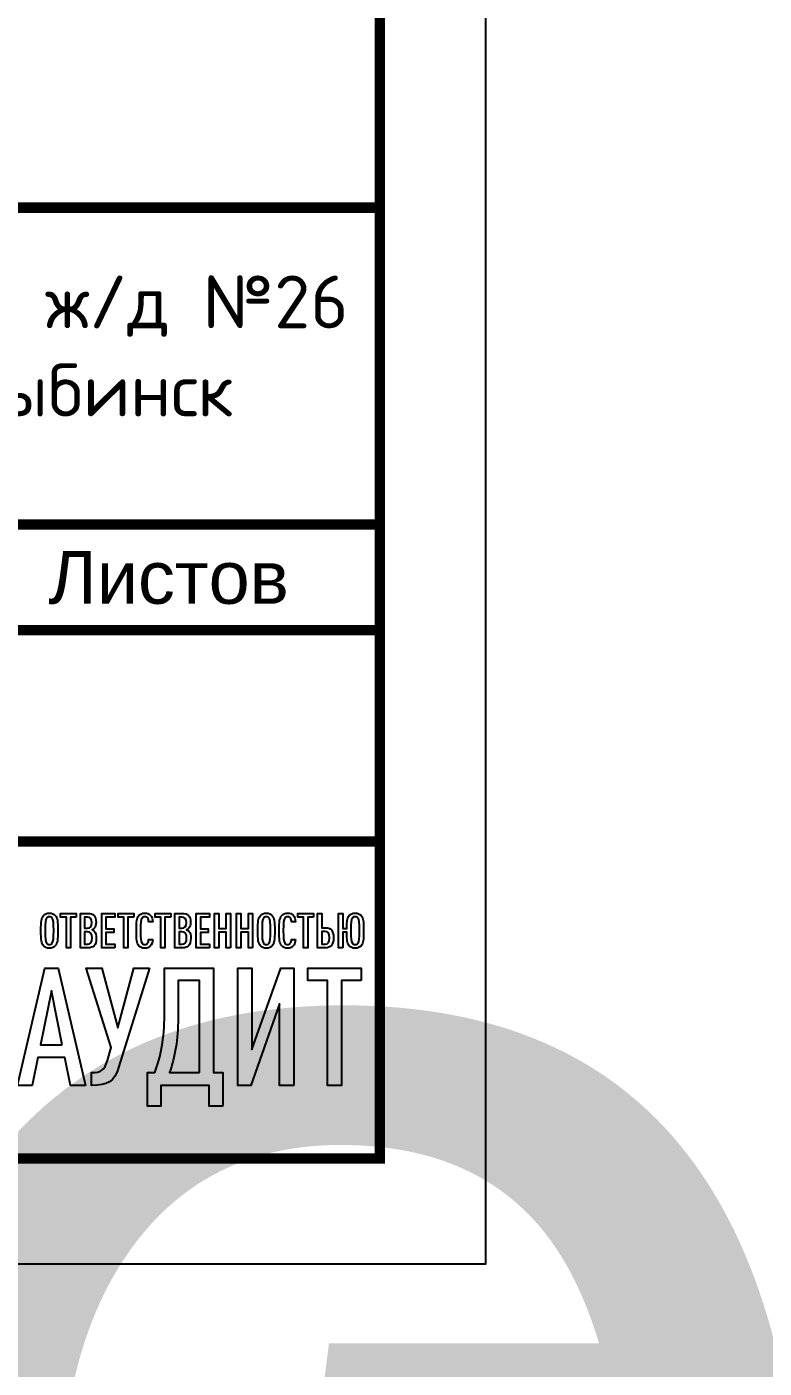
# Model space of a CAD drawing. Header units: millimetres. Extents: x 1990 to 8783, y 397 to 3825.
# Drawn here: x 4186.9 to 4221.8, y 3383.3 to 3446.7 of the extents above; entities that cross this region are included whole.
import ezdxf
from ezdxf.enums import TextEntityAlignment as Align

# ---------------------------------------------------------------- set-up
doc = ezdxf.new("R2018")
doc.units = ezdxf.units.MM
doc.layers.add('layer 1', color=7, linetype='Continuous')
doc.layers.add('Форматы', color=7, linetype='Continuous')
doc.styles.add('-ISOCPEUR-', font='isocpeur.ttf')
doc.styles.get("Standard").update_dxf_attribs({"font": 'arial.ttf'})

# ---------------------------------------------------------------- blocks, each defined once
blk = doc.blocks.new('Лого')
at = {"layer": 'layer 1', "color": 159}
for points, knots in [([(6.971, 2.121), (6.971, 2.221), (6.968, 2.253), (6.945, 2.279), (6.945, 2.279), (6.931, 2.295), (6.911, 2.306), (6.883, 2.306), (6.883, 2.306), (6.854, 2.306), (6.835, 2.295), (6.821, 2.279), (6.821, 2.279), (6.798, 2.253), (6.794, 2.221), (6.794, 2.121), (6.794, 2.121), (6.794, 2.021), (6.798, 1.988), (6.821, 1.962), (6.821, 1.962), (6.835, 1.946), (6.854, 1.936), (6.883, 1.936), (6.883, 1.936), (6.911, 1.936), (6.931, 1.946), (6.945, 1.962), (6.945, 1.962), (6.968, 1.988), (6.971, 2.021), (6.971, 2.121)], [0, 0, 0, 0, 0.111111, 0.111111, 0.111111, 0.111111, 0.222222, 0.222222, 0.222222, 0.222222, 0.333333, 0.333333, 0.333333, 0.333333, 0.444444, 0.444444, 0.444444, 0.444444, 0.555556, 0.555556, 0.555556, 0.555556, 0.666667, 0.666667, 0.666667, 0.666667, 0.777778, 0.777778, 0.777778, 0.777778, 1, 1, 1, 1]), ([(6.928, 2.121), (6.928, 2.035), (6.925, 2.006), (6.912, 1.989), (6.912, 1.989), (6.906, 1.981), (6.897, 1.975), (6.883, 1.975), (6.883, 1.975), (6.869, 1.975), (6.859, 1.981), (6.853, 1.989), (6.853, 1.989), (6.84, 2.006), (6.838, 2.035), (6.838, 2.121), (6.838, 2.121), (6.838, 2.207), (6.84, 2.235), (6.853, 2.253), (6.853, 2.253), (6.859, 2.261), (6.869, 2.266), (6.883, 2.266), (6.883, 2.266), (6.897, 2.266), (6.906, 2.261), (6.912, 2.253), (6.912, 2.253), (6.925, 2.235), (6.928, 2.207), (6.928, 2.121)], [0, 0, 0, 0, 0.111111, 0.111111, 0.111111, 0.111111, 0.222222, 0.222222, 0.222222, 0.222222, 0.333333, 0.333333, 0.333333, 0.333333, 0.444444, 0.444444, 0.444444, 0.444444, 0.555556, 0.555556, 0.555556, 0.555556, 0.666667, 0.666667, 0.666667, 0.666667, 0.777778, 0.777778, 0.777778, 0.777778, 1, 1, 1, 1]), ([(7.166, 2.262), (7.166, 2.262), (7.166, 2.302), (7.166, 2.302), (7.166, 2.302), (7.166, 2.302), (7.001, 2.302), (7.001, 2.302), (7.001, 2.302), (7.001, 2.302), (7.001, 2.262), (7.001, 2.262), (7.001, 2.262), (7.001, 2.262), (7.062, 2.262), (7.062, 2.262), (7.062, 2.262), (7.062, 2.262), (7.062, 1.94), (7.062, 1.94), (7.062, 1.94), (7.062, 1.94), (7.105, 1.94), (7.105, 1.94), (7.105, 1.94), (7.105, 1.94), (7.105, 2.262), (7.105, 2.262), (7.105, 2.262), (7.105, 2.262), (7.166, 2.262), (7.166, 2.262)], [0, 0, 0, 0, 0.111111, 0.111111, 0.111111, 0.111111, 0.222222, 0.222222, 0.222222, 0.222222, 0.333333, 0.333333, 0.333333, 0.333333, 0.444444, 0.444444, 0.444444, 0.444444, 0.555556, 0.555556, 0.555556, 0.555556, 0.666667, 0.666667, 0.666667, 0.666667, 0.777778, 0.777778, 0.777778, 0.777778, 1, 1, 1, 1]), ([(7.377, 2.041), (7.377, 2.072), (7.374, 2.097), (7.355, 2.115), (7.355, 2.115), (7.349, 2.121), (7.341, 2.126), (7.332, 2.128), (7.332, 2.128), (7.339, 2.131), (7.347, 2.136), (7.353, 2.142), (7.353, 2.142), (7.37, 2.159), (7.374, 2.181), (7.374, 2.207), (7.374, 2.207), (7.374, 2.246), (7.368, 2.263), (7.353, 2.28), (7.353, 2.28), (7.338, 2.295), (7.319, 2.302), (7.287, 2.302), (7.287, 2.302), (7.287, 2.302), (7.209, 2.302), (7.209, 2.302), (7.209, 2.302), (7.209, 2.302), (7.209, 1.94), (7.209, 1.94), (7.209, 1.94), (7.209, 1.94), (7.287, 1.94), (7.287, 1.94), (7.287, 1.94), (7.319, 1.94), (7.338, 1.946), (7.353, 1.962), (7.353, 1.962), (7.369, 1.978), (7.377, 1.998), (7.377, 2.041)], [0, 0, 0, 0, 0.083333, 0.083333, 0.083333, 0.083333, 0.166667, 0.166667, 0.166667, 0.166667, 0.25, 0.25, 0.25, 0.25, 0.333333, 0.333333, 0.333333, 0.333333, 0.416667, 0.416667, 0.416667, 0.416667, 0.5, 0.5, 0.5, 0.5, 0.583333, 0.583333, 0.583333, 0.583333, 0.666667, 0.666667, 0.666667, 0.666667, 0.75, 0.75, 0.75, 0.75, 0.833333, 0.833333, 0.833333, 0.833333, 1, 1, 1, 1]), ([(7.33, 2.205), (7.33, 2.163), (7.316, 2.147), (7.285, 2.147), (7.285, 2.147), (7.285, 2.147), (7.253, 2.147), (7.253, 2.147), (7.253, 2.147), (7.253, 2.147), (7.253, 2.262), (7.253, 2.262), (7.253, 2.262), (7.253, 2.262), (7.285, 2.262), (7.285, 2.262), (7.285, 2.262), (7.316, 2.262), (7.33, 2.248), (7.33, 2.205)], [0, 0, 0, 0, 0.166667, 0.166667, 0.166667, 0.166667, 0.333333, 0.333333, 0.333333, 0.333333, 0.5, 0.5, 0.5, 0.5, 0.666667, 0.666667, 0.666667, 0.666667, 1, 1, 1, 1]), ([(7.574, 1.94), (7.574, 1.94), (7.574, 1.979), (7.574, 1.979), (7.574, 1.979), (7.574, 1.979), (7.478, 1.979), (7.478, 1.979), (7.478, 1.979), (7.478, 1.979), (7.478, 2.102), (7.478, 2.102), (7.478, 2.102), (7.478, 2.102), (7.561, 2.102), (7.561, 2.102), (7.561, 2.102), (7.561, 2.102), (7.561, 2.141), (7.561, 2.141), (7.561, 2.141), (7.561, 2.141), (7.478, 2.141), (7.478, 2.141), (7.478, 2.141), (7.478, 2.141), (7.478, 2.262), (7.478, 2.262), (7.478, 2.262), (7.478, 2.262), (7.574, 2.262), (7.574, 2.262), (7.574, 2.262), (7.574, 2.262), (7.574, 2.302), (7.574, 2.302), (7.574, 2.302), (7.574, 2.302), (7.434, 2.302), (7.434, 2.302), (7.434, 2.302), (7.434, 2.302), (7.434, 1.94), (7.434, 1.94), (7.434, 1.94), (7.434, 1.94), (7.574, 1.94), (7.574, 1.94)], [0, 0, 0, 0, 0.076923, 0.076923, 0.076923, 0.076923, 0.153846, 0.153846, 0.153846, 0.153846, 0.230769, 0.230769, 0.230769, 0.230769, 0.307692, 0.307692, 0.307692, 0.307692, 0.384615, 0.384615, 0.384615, 0.384615, 0.461538, 0.461538, 0.461538, 0.461538, 0.538462, 0.538462, 0.538462, 0.538462, 0.615385, 0.615385, 0.615385, 0.615385, 0.692308, 0.692308, 0.692308, 0.692308, 0.769231, 0.769231, 0.769231, 0.769231, 0.846154, 0.846154, 0.846154, 0.846154, 1, 1, 1, 1]), ([(7.771, 2.262), (7.771, 2.262), (7.771, 2.302), (7.771, 2.302), (7.771, 2.302), (7.771, 2.302), (7.606, 2.302), (7.606, 2.302), (7.606, 2.302), (7.606, 2.302), (7.606, 2.262), (7.606, 2.262), (7.606, 2.262), (7.606, 2.262), (7.667, 2.262), (7.667, 2.262), (7.667, 2.262), (7.667, 2.262), (7.667, 1.94), (7.667, 1.94), (7.667, 1.94), (7.667, 1.94), (7.71, 1.94), (7.71, 1.94), (7.71, 1.94), (7.71, 1.94), (7.71, 2.262), (7.71, 2.262), (7.71, 2.262), (7.71, 2.262), (7.771, 2.262), (7.771, 2.262)], [0, 0, 0, 0, 0.111111, 0.111111, 0.111111, 0.111111, 0.222222, 0.222222, 0.222222, 0.222222, 0.333333, 0.333333, 0.333333, 0.333333, 0.444444, 0.444444, 0.444444, 0.444444, 0.555556, 0.555556, 0.555556, 0.555556, 0.666667, 0.666667, 0.666667, 0.666667, 0.777778, 0.777778, 0.777778, 0.777778, 1, 1, 1, 1]), ([(7.972, 2.029), (7.972, 2.029), (7.929, 2.029), (7.929, 2.029), (7.929, 2.029), (7.928, 2.014), (7.925, 1.998), (7.917, 1.988), (7.917, 1.988), (7.911, 1.981), (7.902, 1.975), (7.889, 1.975), (7.889, 1.975), (7.874, 1.975), (7.865, 1.981), (7.859, 1.989), (7.859, 1.989), (7.846, 2.006), (7.844, 2.035), (7.844, 2.121), (7.844, 2.121), (7.844, 2.207), (7.846, 2.235), (7.859, 2.253), (7.859, 2.253), (7.865, 2.261), (7.874, 2.266), (7.889, 2.266), (7.889, 2.266), (7.902, 2.266), (7.911, 2.261), (7.917, 2.254), (7.917, 2.254), (7.926, 2.243), (7.928, 2.228), (7.929, 2.213), (7.929, 2.213), (7.929, 2.213), (7.972, 2.213), (7.972, 2.213), (7.972, 2.213), (7.971, 2.242), (7.963, 2.268), (7.946, 2.284), (7.946, 2.284), (7.932, 2.298), (7.914, 2.306), (7.889, 2.306), (7.889, 2.306), (7.86, 2.306), (7.84, 2.295), (7.827, 2.279), (7.827, 2.279), (7.803, 2.252), (7.8, 2.221), (7.8, 2.121), (7.8, 2.121), (7.8, 2.021), (7.803, 1.99), (7.827, 1.962), (7.827, 1.962), (7.84, 1.946), (7.86, 1.936), (7.889, 1.936), (7.889, 1.936), (7.912, 1.936), (7.93, 1.943), (7.944, 1.956), (7.944, 1.956), (7.962, 1.972), (7.971, 1.999), (7.972, 2.029)], [0, 0, 0, 0, 0.052632, 0.052632, 0.052632, 0.052632, 0.105263, 0.105263, 0.105263, 0.105263, 0.157895, 0.157895, 0.157895, 0.157895, 0.210526, 0.210526, 0.210526, 0.210526, 0.263158, 0.263158, 0.263158, 0.263158, 0.315789, 0.315789, 0.315789, 0.315789, 0.368421, 0.368421, 0.368421, 0.368421, 0.421053, 0.421053, 0.421053, 0.421053, 0.473684, 0.473684, 0.473684, 0.473684, 0.526316, 0.526316, 0.526316, 0.526316, 0.578947, 0.578947, 0.578947, 0.578947, 0.631579, 0.631579, 0.631579, 0.631579, 0.684211, 0.684211, 0.684211, 0.684211, 0.736842, 0.736842, 0.736842, 0.736842, 0.789474, 0.789474, 0.789474, 0.789474, 0.842105, 0.842105, 0.842105, 0.842105, 0.894737, 0.894737, 0.894737, 0.894737, 1, 1, 1, 1]), ([(8.162, 2.262), (8.162, 2.262), (8.162, 2.302), (8.162, 2.302), (8.162, 2.302), (8.162, 2.302), (7.997, 2.302), (7.997, 2.302), (7.997, 2.302), (7.997, 2.302), (7.997, 2.262), (7.997, 2.262), (7.997, 2.262), (7.997, 2.262), (8.058, 2.262), (8.058, 2.262), (8.058, 2.262), (8.058, 2.262), (8.058, 1.94), (8.058, 1.94), (8.058, 1.94), (8.058, 1.94), (8.101, 1.94), (8.101, 1.94), (8.101, 1.94), (8.101, 1.94), (8.101, 2.262), (8.101, 2.262), (8.101, 2.262), (8.101, 2.262), (8.162, 2.262), (8.162, 2.262)], [0, 0, 0, 0, 0.111111, 0.111111, 0.111111, 0.111111, 0.222222, 0.222222, 0.222222, 0.222222, 0.333333, 0.333333, 0.333333, 0.333333, 0.444444, 0.444444, 0.444444, 0.444444, 0.555556, 0.555556, 0.555556, 0.555556, 0.666667, 0.666667, 0.666667, 0.666667, 0.777778, 0.777778, 0.777778, 0.777778, 1, 1, 1, 1]), ([(8.373, 2.041), (8.373, 2.072), (8.37, 2.097), (8.351, 2.115), (8.351, 2.115), (8.345, 2.121), (8.337, 2.126), (8.328, 2.128), (8.328, 2.128), (8.336, 2.131), (8.343, 2.136), (8.349, 2.142), (8.349, 2.142), (8.367, 2.159), (8.37, 2.181), (8.37, 2.207), (8.37, 2.207), (8.37, 2.246), (8.364, 2.263), (8.349, 2.28), (8.349, 2.28), (8.334, 2.295), (8.315, 2.302), (8.283, 2.302), (8.283, 2.302), (8.283, 2.302), (8.205, 2.302), (8.205, 2.302), (8.205, 2.302), (8.205, 2.302), (8.205, 1.94), (8.205, 1.94), (8.205, 1.94), (8.205, 1.94), (8.283, 1.94), (8.283, 1.94), (8.283, 1.94), (8.315, 1.94), (8.335, 1.946), (8.349, 1.962), (8.349, 1.962), (8.365, 1.978), (8.373, 1.998), (8.373, 2.041)], [0, 0, 0, 0, 0.083333, 0.083333, 0.083333, 0.083333, 0.166667, 0.166667, 0.166667, 0.166667, 0.25, 0.25, 0.25, 0.25, 0.333333, 0.333333, 0.333333, 0.333333, 0.416667, 0.416667, 0.416667, 0.416667, 0.5, 0.5, 0.5, 0.5, 0.583333, 0.583333, 0.583333, 0.583333, 0.666667, 0.666667, 0.666667, 0.666667, 0.75, 0.75, 0.75, 0.75, 0.833333, 0.833333, 0.833333, 0.833333, 1, 1, 1, 1]), ([(8.326, 2.205), (8.326, 2.163), (8.312, 2.147), (8.281, 2.147), (8.281, 2.147), (8.281, 2.147), (8.249, 2.147), (8.249, 2.147), (8.249, 2.147), (8.249, 2.147), (8.249, 2.262), (8.249, 2.262), (8.249, 2.262), (8.249, 2.262), (8.281, 2.262), (8.281, 2.262), (8.281, 2.262), (8.312, 2.262), (8.326, 2.248), (8.326, 2.205)], [0, 0, 0, 0, 0.166667, 0.166667, 0.166667, 0.166667, 0.333333, 0.333333, 0.333333, 0.333333, 0.5, 0.5, 0.5, 0.5, 0.666667, 0.666667, 0.666667, 0.666667, 1, 1, 1, 1]), ([(8.57, 1.94), (8.57, 1.94), (8.57, 1.979), (8.57, 1.979), (8.57, 1.979), (8.57, 1.979), (8.474, 1.979), (8.474, 1.979), (8.474, 1.979), (8.474, 1.979), (8.474, 2.102), (8.474, 2.102), (8.474, 2.102), (8.474, 2.102), (8.557, 2.102), (8.557, 2.102), (8.557, 2.102), (8.557, 2.102), (8.557, 2.141), (8.557, 2.141), (8.557, 2.141), (8.557, 2.141), (8.474, 2.141), (8.474, 2.141), (8.474, 2.141), (8.474, 2.141), (8.474, 2.262), (8.474, 2.262), (8.474, 2.262), (8.474, 2.262), (8.57, 2.262), (8.57, 2.262), (8.57, 2.262), (8.57, 2.262), (8.57, 2.302), (8.57, 2.302), (8.57, 2.302), (8.57, 2.302), (8.431, 2.302), (8.431, 2.302), (8.431, 2.302), (8.431, 2.302), (8.431, 1.94), (8.431, 1.94), (8.431, 1.94), (8.431, 1.94), (8.57, 1.94), (8.57, 1.94)], [0, 0, 0, 0, 0.076923, 0.076923, 0.076923, 0.076923, 0.153846, 0.153846, 0.153846, 0.153846, 0.230769, 0.230769, 0.230769, 0.230769, 0.307692, 0.307692, 0.307692, 0.307692, 0.384615, 0.384615, 0.384615, 0.384615, 0.461538, 0.461538, 0.461538, 0.461538, 0.538462, 0.538462, 0.538462, 0.538462, 0.615385, 0.615385, 0.615385, 0.615385, 0.692308, 0.692308, 0.692308, 0.692308, 0.769231, 0.769231, 0.769231, 0.769231, 0.846154, 0.846154, 0.846154, 0.846154, 1, 1, 1, 1]), ([(8.791, 1.94), (8.791, 1.94), (8.791, 2.302), (8.791, 2.302), (8.791, 2.302), (8.791, 2.302), (8.747, 2.302), (8.747, 2.302), (8.747, 2.302), (8.747, 2.302), (8.747, 2.144), (8.747, 2.144), (8.747, 2.144), (8.747, 2.144), (8.667, 2.144), (8.667, 2.144), (8.667, 2.144), (8.667, 2.144), (8.667, 2.302), (8.667, 2.302), (8.667, 2.302), (8.667, 2.302), (8.624, 2.302), (8.624, 2.302), (8.624, 2.302), (8.624, 2.302), (8.624, 1.94), (8.624, 1.94), (8.624, 1.94), (8.624, 1.94), (8.667, 1.94), (8.667, 1.94), (8.667, 1.94), (8.667, 1.94), (8.667, 2.104), (8.667, 2.104), (8.667, 2.104), (8.667, 2.104), (8.747, 2.104), (8.747, 2.104), (8.747, 2.104), (8.747, 2.104), (8.747, 1.94), (8.747, 1.94), (8.747, 1.94), (8.747, 1.94), (8.791, 1.94), (8.791, 1.94)], [0, 0, 0, 0, 0.076923, 0.076923, 0.076923, 0.076923, 0.153846, 0.153846, 0.153846, 0.153846, 0.230769, 0.230769, 0.230769, 0.230769, 0.307692, 0.307692, 0.307692, 0.307692, 0.384615, 0.384615, 0.384615, 0.384615, 0.461538, 0.461538, 0.461538, 0.461538, 0.538462, 0.538462, 0.538462, 0.538462, 0.615385, 0.615385, 0.615385, 0.615385, 0.692308, 0.692308, 0.692308, 0.692308, 0.769231, 0.769231, 0.769231, 0.769231, 0.846154, 0.846154, 0.846154, 0.846154, 1, 1, 1, 1]), ([(9.024, 1.94), (9.024, 1.94), (9.024, 2.302), (9.024, 2.302), (9.024, 2.302), (9.024, 2.302), (8.98, 2.302), (8.98, 2.302), (8.98, 2.302), (8.98, 2.302), (8.98, 2.144), (8.98, 2.144), (8.98, 2.144), (8.98, 2.144), (8.9, 2.144), (8.9, 2.144), (8.9, 2.144), (8.9, 2.144), (8.9, 2.302), (8.9, 2.302), (8.9, 2.302), (8.9, 2.302), (8.856, 2.302), (8.856, 2.302), (8.856, 2.302), (8.856, 2.302), (8.856, 1.94), (8.856, 1.94), (8.856, 1.94), (8.856, 1.94), (8.9, 1.94), (8.9, 1.94), (8.9, 1.94), (8.9, 1.94), (8.9, 2.104), (8.9, 2.104), (8.9, 2.104), (8.9, 2.104), (8.98, 2.104), (8.98, 2.104), (8.98, 2.104), (8.98, 2.104), (8.98, 1.94), (8.98, 1.94), (8.98, 1.94), (8.98, 1.94), (9.024, 1.94), (9.024, 1.94)], [0, 0, 0, 0, 0.076923, 0.076923, 0.076923, 0.076923, 0.153846, 0.153846, 0.153846, 0.153846, 0.230769, 0.230769, 0.230769, 0.230769, 0.307692, 0.307692, 0.307692, 0.307692, 0.384615, 0.384615, 0.384615, 0.384615, 0.461538, 0.461538, 0.461538, 0.461538, 0.538462, 0.538462, 0.538462, 0.538462, 0.615385, 0.615385, 0.615385, 0.615385, 0.692308, 0.692308, 0.692308, 0.692308, 0.769231, 0.769231, 0.769231, 0.769231, 0.846154, 0.846154, 0.846154, 0.846154, 1, 1, 1, 1]), ([(9.257, 2.121), (9.257, 2.221), (9.254, 2.253), (9.23, 2.279), (9.23, 2.279), (9.216, 2.295), (9.197, 2.306), (9.169, 2.306), (9.169, 2.306), (9.14, 2.306), (9.121, 2.295), (9.107, 2.279), (9.107, 2.279), (9.083, 2.253), (9.08, 2.221), (9.08, 2.121), (9.08, 2.121), (9.08, 2.021), (9.083, 1.988), (9.107, 1.962), (9.107, 1.962), (9.121, 1.946), (9.14, 1.936), (9.169, 1.936), (9.169, 1.936), (9.197, 1.936), (9.216, 1.946), (9.23, 1.962), (9.23, 1.962), (9.254, 1.988), (9.257, 2.021), (9.257, 2.121)], [0, 0, 0, 0, 0.111111, 0.111111, 0.111111, 0.111111, 0.222222, 0.222222, 0.222222, 0.222222, 0.333333, 0.333333, 0.333333, 0.333333, 0.444444, 0.444444, 0.444444, 0.444444, 0.555556, 0.555556, 0.555556, 0.555556, 0.666667, 0.666667, 0.666667, 0.666667, 0.777778, 0.777778, 0.777778, 0.777778, 1, 1, 1, 1]), ([(9.213, 2.121), (9.213, 2.035), (9.211, 2.006), (9.198, 1.989), (9.198, 1.989), (9.192, 1.981), (9.183, 1.975), (9.169, 1.975), (9.169, 1.975), (9.154, 1.975), (9.145, 1.981), (9.139, 1.989), (9.139, 1.989), (9.126, 2.006), (9.124, 2.035), (9.124, 2.121), (9.124, 2.121), (9.124, 2.207), (9.126, 2.235), (9.139, 2.253), (9.139, 2.253), (9.145, 2.261), (9.154, 2.266), (9.169, 2.266), (9.169, 2.266), (9.183, 2.266), (9.192, 2.261), (9.198, 2.253), (9.198, 2.253), (9.211, 2.235), (9.213, 2.207), (9.213, 2.121)], [0, 0, 0, 0, 0.111111, 0.111111, 0.111111, 0.111111, 0.222222, 0.222222, 0.222222, 0.222222, 0.333333, 0.333333, 0.333333, 0.333333, 0.444444, 0.444444, 0.444444, 0.444444, 0.555556, 0.555556, 0.555556, 0.555556, 0.666667, 0.666667, 0.666667, 0.666667, 0.777778, 0.777778, 0.777778, 0.777778, 1, 1, 1, 1]), ([(9.476, 2.029), (9.476, 2.029), (9.433, 2.029), (9.433, 2.029), (9.433, 2.029), (9.433, 2.014), (9.43, 1.998), (9.421, 1.988), (9.421, 1.988), (9.416, 1.981), (9.407, 1.975), (9.393, 1.975), (9.393, 1.975), (9.379, 1.975), (9.369, 1.981), (9.363, 1.989), (9.363, 1.989), (9.35, 2.006), (9.348, 2.035), (9.348, 2.121), (9.348, 2.121), (9.348, 2.207), (9.35, 2.235), (9.363, 2.253), (9.363, 2.253), (9.369, 2.261), (9.379, 2.266), (9.393, 2.266), (9.393, 2.266), (9.407, 2.266), (9.416, 2.261), (9.421, 2.254), (9.421, 2.254), (9.43, 2.243), (9.433, 2.228), (9.433, 2.213), (9.433, 2.213), (9.433, 2.213), (9.476, 2.213), (9.476, 2.213), (9.476, 2.213), (9.476, 2.242), (9.467, 2.268), (9.45, 2.284), (9.45, 2.284), (9.436, 2.298), (9.418, 2.306), (9.393, 2.306), (9.393, 2.306), (9.365, 2.306), (9.345, 2.295), (9.331, 2.279), (9.331, 2.279), (9.307, 2.252), (9.305, 2.221), (9.305, 2.121), (9.305, 2.121), (9.305, 2.021), (9.307, 1.99), (9.331, 1.962), (9.331, 1.962), (9.345, 1.946), (9.365, 1.936), (9.393, 1.936), (9.393, 1.936), (9.417, 1.936), (9.435, 1.943), (9.449, 1.956), (9.449, 1.956), (9.467, 1.972), (9.476, 1.999), (9.476, 2.029)], [0, 0, 0, 0, 0.052632, 0.052632, 0.052632, 0.052632, 0.105263, 0.105263, 0.105263, 0.105263, 0.157895, 0.157895, 0.157895, 0.157895, 0.210526, 0.210526, 0.210526, 0.210526, 0.263158, 0.263158, 0.263158, 0.263158, 0.315789, 0.315789, 0.315789, 0.315789, 0.368421, 0.368421, 0.368421, 0.368421, 0.421053, 0.421053, 0.421053, 0.421053, 0.473684, 0.473684, 0.473684, 0.473684, 0.526316, 0.526316, 0.526316, 0.526316, 0.578947, 0.578947, 0.578947, 0.578947, 0.631579, 0.631579, 0.631579, 0.631579, 0.684211, 0.684211, 0.684211, 0.684211, 0.736842, 0.736842, 0.736842, 0.736842, 0.789474, 0.789474, 0.789474, 0.789474, 0.842105, 0.842105, 0.842105, 0.842105, 0.894737, 0.894737, 0.894737, 0.894737, 1, 1, 1, 1]), ([(9.666, 2.262), (9.666, 2.262), (9.666, 2.302), (9.666, 2.302), (9.666, 2.302), (9.666, 2.302), (9.501, 2.302), (9.501, 2.302), (9.501, 2.302), (9.501, 2.302), (9.501, 2.262), (9.501, 2.262), (9.501, 2.262), (9.501, 2.262), (9.562, 2.262), (9.562, 2.262), (9.562, 2.262), (9.562, 2.262), (9.562, 1.94), (9.562, 1.94), (9.562, 1.94), (9.562, 1.94), (9.606, 1.94), (9.606, 1.94), (9.606, 1.94), (9.606, 1.94), (9.606, 2.262), (9.606, 2.262), (9.606, 2.262), (9.606, 2.262), (9.666, 2.262), (9.666, 2.262)], [0, 0, 0, 0, 0.111111, 0.111111, 0.111111, 0.111111, 0.222222, 0.222222, 0.222222, 0.222222, 0.333333, 0.333333, 0.333333, 0.333333, 0.444444, 0.444444, 0.444444, 0.444444, 0.555556, 0.555556, 0.555556, 0.555556, 0.666667, 0.666667, 0.666667, 0.666667, 0.777778, 0.777778, 0.777778, 0.777778, 1, 1, 1, 1]), ([(9.877, 2.046), (9.877, 2.125), (9.846, 2.151), (9.791, 2.151), (9.791, 2.151), (9.791, 2.151), (9.753, 2.151), (9.753, 2.151), (9.753, 2.151), (9.753, 2.151), (9.753, 2.302), (9.753, 2.302), (9.753, 2.302), (9.753, 2.302), (9.709, 2.302), (9.709, 2.302), (9.709, 2.302), (9.709, 2.302), (9.709, 1.94), (9.709, 1.94), (9.709, 1.94), (9.709, 1.94), (9.791, 1.94), (9.791, 1.94), (9.791, 1.94), (9.845, 1.94), (9.877, 1.966), (9.877, 2.046)], [0, 0, 0, 0, 0.125, 0.125, 0.125, 0.125, 0.25, 0.25, 0.25, 0.25, 0.375, 0.375, 0.375, 0.375, 0.5, 0.5, 0.5, 0.5, 0.625, 0.625, 0.625, 0.625, 0.75, 0.75, 0.75, 0.75, 1, 1, 1, 1]), ([(9.974, 1.94), (9.974, 1.94), (9.974, 2.104), (9.974, 2.104), (9.974, 2.104), (9.974, 2.104), (10.017, 2.104), (10.017, 2.104), (10.017, 2.104), (10.017, 2.017), (10.021, 1.988), (10.043, 1.962), (10.043, 1.962), (10.057, 1.946), (10.077, 1.936), (10.105, 1.936), (10.105, 1.936), (10.134, 1.936), (10.153, 1.946), (10.167, 1.962), (10.167, 1.962), (10.19, 1.989), (10.194, 2.021), (10.194, 2.121), (10.194, 2.121), (10.194, 2.221), (10.191, 2.251), (10.167, 2.279), (10.167, 2.279), (10.153, 2.295), (10.134, 2.306), (10.105, 2.306), (10.105, 2.306), (10.077, 2.306), (10.057, 2.295), (10.043, 2.279), (10.043, 2.279), (10.022, 2.254), (10.017, 2.225), (10.017, 2.144), (10.017, 2.144), (10.017, 2.144), (9.974, 2.144), (9.974, 2.144), (9.974, 2.144), (9.974, 2.144), (9.974, 2.302), (9.974, 2.302), (9.974, 2.302), (9.974, 2.302), (9.93, 2.302), (9.93, 2.302), (9.93, 2.302), (9.93, 2.302), (9.93, 1.94), (9.93, 1.94), (9.93, 1.94), (9.93, 1.94), (9.974, 1.94), (9.974, 1.94)], [0, 0, 0, 0, 0.0625, 0.0625, 0.0625, 0.0625, 0.125, 0.125, 0.125, 0.125, 0.1875, 0.1875, 0.1875, 0.1875, 0.25, 0.25, 0.25, 0.25, 0.3125, 0.3125, 0.3125, 0.3125, 0.375, 0.375, 0.375, 0.375, 0.4375, 0.4375, 0.4375, 0.4375, 0.5, 0.5, 0.5, 0.5, 0.5625, 0.5625, 0.5625, 0.5625, 0.625, 0.625, 0.625, 0.625, 0.6875, 0.6875, 0.6875, 0.6875, 0.75, 0.75, 0.75, 0.75, 0.8125, 0.8125, 0.8125, 0.8125, 0.875, 0.875, 0.875, 0.875, 1, 1, 1, 1]), ([(10.15, 2.121), (10.15, 2.035), (10.148, 2.006), (10.135, 1.989), (10.135, 1.989), (10.128, 1.981), (10.119, 1.975), (10.105, 1.975), (10.105, 1.975), (10.091, 1.975), (10.082, 1.981), (10.076, 1.989), (10.076, 1.989), (10.062, 2.006), (10.06, 2.035), (10.06, 2.121), (10.06, 2.121), (10.06, 2.207), (10.062, 2.235), (10.076, 2.253), (10.076, 2.253), (10.082, 2.261), (10.091, 2.266), (10.105, 2.266), (10.105, 2.266), (10.119, 2.266), (10.128, 2.261), (10.135, 2.253), (10.135, 2.253), (10.148, 2.235), (10.15, 2.207), (10.15, 2.121)], [0, 0, 0, 0, 0.111111, 0.111111, 0.111111, 0.111111, 0.222222, 0.222222, 0.222222, 0.222222, 0.333333, 0.333333, 0.333333, 0.333333, 0.444444, 0.444444, 0.444444, 0.444444, 0.555556, 0.555556, 0.555556, 0.555556, 0.666667, 0.666667, 0.666667, 0.666667, 0.777778, 0.777778, 0.777778, 0.777778, 1, 1, 1, 1]), ([(7.333, 2.044), (7.333, 1.994), (7.317, 1.979), (7.284, 1.979), (7.284, 1.979), (7.284, 1.979), (7.253, 1.979), (7.253, 1.979), (7.253, 1.979), (7.253, 1.979), (7.253, 2.109), (7.253, 2.109), (7.253, 2.109), (7.253, 2.109), (7.284, 2.109), (7.284, 2.109), (7.284, 2.109), (7.317, 2.109), (7.333, 2.091), (7.333, 2.044)], [0, 0, 0, 0, 0.166667, 0.166667, 0.166667, 0.166667, 0.333333, 0.333333, 0.333333, 0.333333, 0.5, 0.5, 0.5, 0.5, 0.666667, 0.666667, 0.666667, 0.666667, 1, 1, 1, 1]), ([(8.329, 2.044), (8.329, 1.994), (8.313, 1.979), (8.28, 1.979), (8.28, 1.979), (8.28, 1.979), (8.249, 1.979), (8.249, 1.979), (8.249, 1.979), (8.249, 1.979), (8.249, 2.109), (8.249, 2.109), (8.249, 2.109), (8.249, 2.109), (8.28, 2.109), (8.28, 2.109), (8.28, 2.109), (8.313, 2.109), (8.329, 2.091), (8.329, 2.044)], [0, 0, 0, 0, 0.166667, 0.166667, 0.166667, 0.166667, 0.333333, 0.333333, 0.333333, 0.333333, 0.5, 0.5, 0.5, 0.5, 0.666667, 0.666667, 0.666667, 0.666667, 1, 1, 1, 1]), ([(9.833, 2.046), (9.833, 1.997), (9.819, 1.979), (9.79, 1.979), (9.79, 1.979), (9.79, 1.979), (9.753, 1.979), (9.753, 1.979), (9.753, 1.979), (9.753, 1.979), (9.753, 2.112), (9.753, 2.112), (9.753, 2.112), (9.753, 2.112), (9.79, 2.112), (9.79, 2.112), (9.79, 2.112), (9.819, 2.112), (9.833, 2.094), (9.833, 2.046)], [0, 0, 0, 0, 0.166667, 0.166667, 0.166667, 0.166667, 0.333333, 0.333333, 0.333333, 0.333333, 0.5, 0.5, 0.5, 0.5, 0.666667, 0.666667, 0.666667, 0.666667, 1, 1, 1, 1]), ([(7.264, 0.491), (7.264, 0.491), (6.977, 1.727), (6.977, 1.727), (6.977, 1.727), (6.977, 1.727), (6.833, 1.727), (6.833, 1.727), (6.833, 1.727), (6.833, 1.727), (6.545, 0.491), (6.545, 0.491), (6.545, 0.491), (6.545, 0.491), (6.701, 0.491), (6.701, 0.491), (6.701, 0.491), (6.701, 0.491), (6.76, 0.783), (6.76, 0.783), (6.76, 0.783), (6.76, 0.783), (7.047, 0.783), (7.047, 0.783), (7.047, 0.783), (7.047, 0.783), (7.106, 0.491), (7.106, 0.491), (7.106, 0.491), (7.106, 0.491), (7.264, 0.491), (7.264, 0.491)], [0, 0, 0, 0, 0.111111, 0.111111, 0.111111, 0.111111, 0.222222, 0.222222, 0.222222, 0.222222, 0.333333, 0.333333, 0.333333, 0.333333, 0.444444, 0.444444, 0.444444, 0.444444, 0.555556, 0.555556, 0.555556, 0.555556, 0.666667, 0.666667, 0.666667, 0.666667, 0.777778, 0.777778, 0.777778, 0.777778, 1, 1, 1, 1]), ([(7.937, 1.727), (7.937, 1.727), (7.774, 1.727), (7.774, 1.727), (7.774, 1.727), (7.774, 1.727), (7.605, 1.097), (7.605, 1.097), (7.605, 1.097), (7.605, 1.097), (7.434, 1.727), (7.434, 1.727), (7.434, 1.727), (7.434, 1.727), (7.271, 1.727), (7.271, 1.727), (7.271, 1.727), (7.271, 1.727), (7.534, 0.891), (7.534, 0.891), (7.534, 0.891), (7.534, 0.891), (7.494, 0.754), (7.494, 0.754), (7.494, 0.754), (7.465, 0.651), (7.427, 0.625), (7.326, 0.625), (7.326, 0.625), (7.326, 0.625), (7.326, 0.491), (7.326, 0.491), (7.326, 0.491), (7.496, 0.491), (7.566, 0.524), (7.616, 0.688), (7.616, 0.688), (7.616, 0.688), (7.937, 1.727), (7.937, 1.727)], [0, 0, 0, 0, 0.090909, 0.090909, 0.090909, 0.090909, 0.181818, 0.181818, 0.181818, 0.181818, 0.272727, 0.272727, 0.272727, 0.272727, 0.363636, 0.363636, 0.363636, 0.363636, 0.454545, 0.454545, 0.454545, 0.454545, 0.545455, 0.545455, 0.545455, 0.545455, 0.636364, 0.636364, 0.636364, 0.636364, 0.727273, 0.727273, 0.727273, 0.727273, 0.818182, 0.818182, 0.818182, 0.818182, 1, 1, 1, 1]), ([(8.709, 0.271), (8.709, 0.271), (8.709, 0.625), (8.709, 0.625), (8.709, 0.625), (8.709, 0.625), (8.612, 0.625), (8.612, 0.625), (8.612, 0.625), (8.612, 0.625), (8.612, 1.727), (8.612, 1.727), (8.612, 1.727), (8.612, 1.727), (8.095, 1.727), (8.095, 1.727), (8.095, 1.727), (8.095, 1.727), (8.095, 1.231), (8.095, 1.231), (8.095, 1.231), (8.095, 0.988), (8.057, 0.792), (7.994, 0.625), (7.994, 0.625), (7.994, 0.625), (7.916, 0.625), (7.916, 0.625), (7.916, 0.625), (7.916, 0.625), (7.916, 0.271), (7.916, 0.271), (7.916, 0.271), (7.916, 0.271), (8.058, 0.271), (8.058, 0.271), (8.058, 0.271), (8.058, 0.271), (8.058, 0.491), (8.058, 0.491), (8.058, 0.491), (8.058, 0.491), (8.567, 0.491), (8.567, 0.491), (8.567, 0.491), (8.567, 0.491), (8.567, 0.271), (8.567, 0.271), (8.567, 0.271), (8.567, 0.271), (8.709, 0.271), (8.709, 0.271)], [0, 0, 0, 0, 0.071429, 0.071429, 0.071429, 0.071429, 0.142857, 0.142857, 0.142857, 0.142857, 0.214286, 0.214286, 0.214286, 0.214286, 0.285714, 0.285714, 0.285714, 0.285714, 0.357143, 0.357143, 0.357143, 0.357143, 0.428571, 0.428571, 0.428571, 0.428571, 0.5, 0.5, 0.5, 0.5, 0.571429, 0.571429, 0.571429, 0.571429, 0.642857, 0.642857, 0.642857, 0.642857, 0.714286, 0.714286, 0.714286, 0.714286, 0.785714, 0.785714, 0.785714, 0.785714, 0.857143, 0.857143, 0.857143, 0.857143, 1, 1, 1, 1]), ([(9.457, 0.491), (9.457, 0.491), (9.457, 1.727), (9.457, 1.727), (9.457, 1.727), (9.457, 1.727), (9.32, 1.727), (9.32, 1.727), (9.32, 1.727), (9.32, 1.727), (9.017, 0.868), (9.017, 0.868), (9.017, 0.868), (9.017, 0.868), (9.017, 1.727), (9.017, 1.727), (9.017, 1.727), (9.017, 1.727), (8.867, 1.727), (8.867, 1.727), (8.867, 1.727), (8.867, 1.727), (8.867, 0.491), (8.867, 0.491), (8.867, 0.491), (8.867, 0.491), (9.006, 0.491), (9.006, 0.491), (9.006, 0.491), (9.006, 0.491), (9.308, 1.349), (9.308, 1.349), (9.308, 1.349), (9.308, 1.349), (9.308, 0.491), (9.308, 0.491), (9.308, 0.491), (9.308, 0.491), (9.457, 0.491), (9.457, 0.491)], [0, 0, 0, 0, 0.090909, 0.090909, 0.090909, 0.090909, 0.181818, 0.181818, 0.181818, 0.181818, 0.272727, 0.272727, 0.272727, 0.272727, 0.363636, 0.363636, 0.363636, 0.363636, 0.454545, 0.454545, 0.454545, 0.454545, 0.545455, 0.545455, 0.545455, 0.545455, 0.636364, 0.636364, 0.636364, 0.636364, 0.727273, 0.727273, 0.727273, 0.727273, 0.818182, 0.818182, 0.818182, 0.818182, 1, 1, 1, 1]), ([(10.169, 1.594), (10.169, 1.594), (10.169, 1.727), (10.169, 1.727), (10.169, 1.727), (10.169, 1.727), (9.605, 1.727), (9.605, 1.727), (9.605, 1.727), (9.605, 1.727), (9.605, 1.594), (9.605, 1.594), (9.605, 1.594), (9.605, 1.594), (9.813, 1.594), (9.813, 1.594), (9.813, 1.594), (9.813, 1.594), (9.813, 0.491), (9.813, 0.491), (9.813, 0.491), (9.813, 0.491), (9.962, 0.491), (9.962, 0.491), (9.962, 0.491), (9.962, 0.491), (9.962, 1.594), (9.962, 1.594), (9.962, 1.594), (9.962, 1.594), (10.169, 1.594), (10.169, 1.594)], [0, 0, 0, 0, 0.111111, 0.111111, 0.111111, 0.111111, 0.222222, 0.222222, 0.222222, 0.222222, 0.333333, 0.333333, 0.333333, 0.333333, 0.444444, 0.444444, 0.444444, 0.444444, 0.555556, 0.555556, 0.555556, 0.555556, 0.666667, 0.666667, 0.666667, 0.666667, 0.777778, 0.777778, 0.777778, 0.777778, 1, 1, 1, 1]), ([(8.463, 0.625), (8.463, 0.625), (8.147, 0.625), (8.147, 0.625), (8.147, 0.625), (8.208, 0.788), (8.239, 0.974), (8.239, 1.198), (8.239, 1.198), (8.239, 1.198), (8.239, 1.594), (8.239, 1.594), (8.239, 1.594), (8.239, 1.594), (8.463, 1.594), (8.463, 1.594), (8.463, 1.594), (8.463, 1.594), (8.463, 0.625), (8.463, 0.625)], [0, 0, 0, 0, 0.166667, 0.166667, 0.166667, 0.166667, 0.333333, 0.333333, 0.333333, 0.333333, 0.5, 0.5, 0.5, 0.5, 0.666667, 0.666667, 0.666667, 0.666667, 1, 1, 1, 1]), ([(7.019, 0.917), (7.019, 0.917), (6.788, 0.917), (6.788, 0.917), (6.788, 0.917), (6.788, 0.917), (6.904, 1.486), (6.904, 1.486), (6.904, 1.486), (6.904, 1.486), (7.019, 0.917), (7.019, 0.917)], [0, 0, 0, 0, 0.25, 0.25, 0.25, 0.25, 0.5, 0.5, 0.5, 0.5, 1, 1, 1, 1])]:
    blk.add_open_spline(points, degree=3, knots=knots, dxfattribs=at)
blk = doc.blocks.new('*U377')
blk.add_lwpolyline([(0, 0), (420, 0), (420, -297), (0, -297)], close=True)
at = {"const_width": 0.5}
blk.add_lwpolyline([(20, -5), (415, -5), (415, -292), (20, -292)], close=True, dxfattribs=at)
for points in [[(295, -247), (415, -247)], [(230, -262), (415, -262)], [(365, -267), (415, -267)], [(295, -277), (415, -277)]]:
    blk.add_lwpolyline(points, dxfattribs=at)
at = {"xscale": 4.492609629394886, "yscale": 4.492609629394886, "zscale": 4.492609629394886}
blk.add_blockref('Лого', (368.434, -290.745), dxfattribs=at)
blk.add_text('Листов', height=2.5).set_placement((405, -264.5), align=Align.MIDDLE_CENTER)
at = {"insert": (353.343, -255.971), "char_height": 2.5, "width": 124.31117, "attachment_point": 5, "style": '-ISOCPEUR-'}
blk.add_mtext('\\pxi1.28618;{\\C7;«Капитальный ремонт (реконструкция) тепловых сетей от УП у ж/д №26 по ул. Б. Новикова до ТК-8018 ул. Расплетина, д 7 в ГО г. Рыбинск Ярославской области».}', dxfattribs=at)
blk.add_attdef('РАЗРАБОТАЛ', text='', height=2.5).set_placement((250.501, -264.224), align=Align.MIDDLE_LEFT)
at = {"flags": 8}
for tag, height, p in [('ДАТА', 2.5, (290.074, -264.402)), ('ЛИСТ', 3, (386.388, -271.915)), ('ЛИСТОВ', 3, (403.888, -271.915))]:
    blk.add_attdef(tag, text='', height=height, dxfattribs=at).set_placement(p, align=Align.MIDDLE_CENTER)
blk.add_attdef('ПРОВЕРИЛ', (250.749, -270.729), '', height=2.5)
at = {"lineweight": 30, "flags": 104}
for tag, p in [('ТЕПЛОВЫЕ_СЕТИ', (330, -269.5)), ('ИМЯ_ЧЕРТЕЖА', (330, -284.5))]:
    blk.add_attdef(tag, text='', height=3, dxfattribs=at).set_placement(p, align=Align.MIDDLE_CENTER)
at = {"style": '-ISOCPEUR-', "flags": 8}
blk.add_attdef('ФОРМАТ', text='', height=3, dxfattribs=at).set_placement((380.972, -294.745), align=Align.MIDDLE_CENTER)

msp = doc.modelspace()

# ---------------------------------------------------------------- block references
at = {"layer": 'Форматы'}
ref = msp.add_blockref('*U377', (3788.632, 3685.185), dxfattribs=at)
lines = msp.add_mtext('План теплотрассы М1:500;\\PРазрез 1-1 М1:20; К1 (М1:50)', dxfattribs={"layer": '0', "insert": (4118.632, 3400.685), "char_height": 70, "attachment_point": 1})
ref.add_attrib('ИМЯ_ЧЕРТЕЖА', '', (4118.632, 3400.685), dxfattribs={"flags": 104}).embed_mtext(lines)
lines = msp.add_mtext('Тепломеханические решения тепловых сетей', dxfattribs={"layer": '0', "insert": (4118.632, 3415.685), "char_height": 70, "attachment_point": 1})
ref.add_attrib('ТЕПЛОВЫЕ_СЕТИ', '', (4118.632, 3415.685), dxfattribs={"flags": 104}).embed_mtext(lines)

doc.saveas('drawing.dxf')
